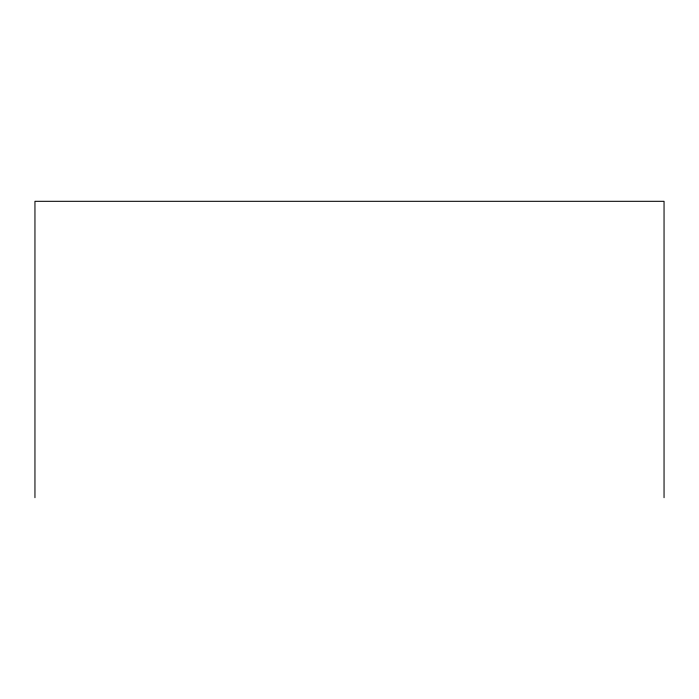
<?xml version="1.0" encoding="UTF-8"?>
<svg xmlns="http://www.w3.org/2000/svg" width="699" height="699" viewBox="0 0 699 699"><rect width="100%" height="100%" fill="white"/><g stroke="black" fill="none" stroke-linecap="round" stroke-linejoin="round"><path stroke-width="1.05" d="M664.05 497.688L664.05 201.312L34.95 201.312L34.95 497.688"/></g></svg>
